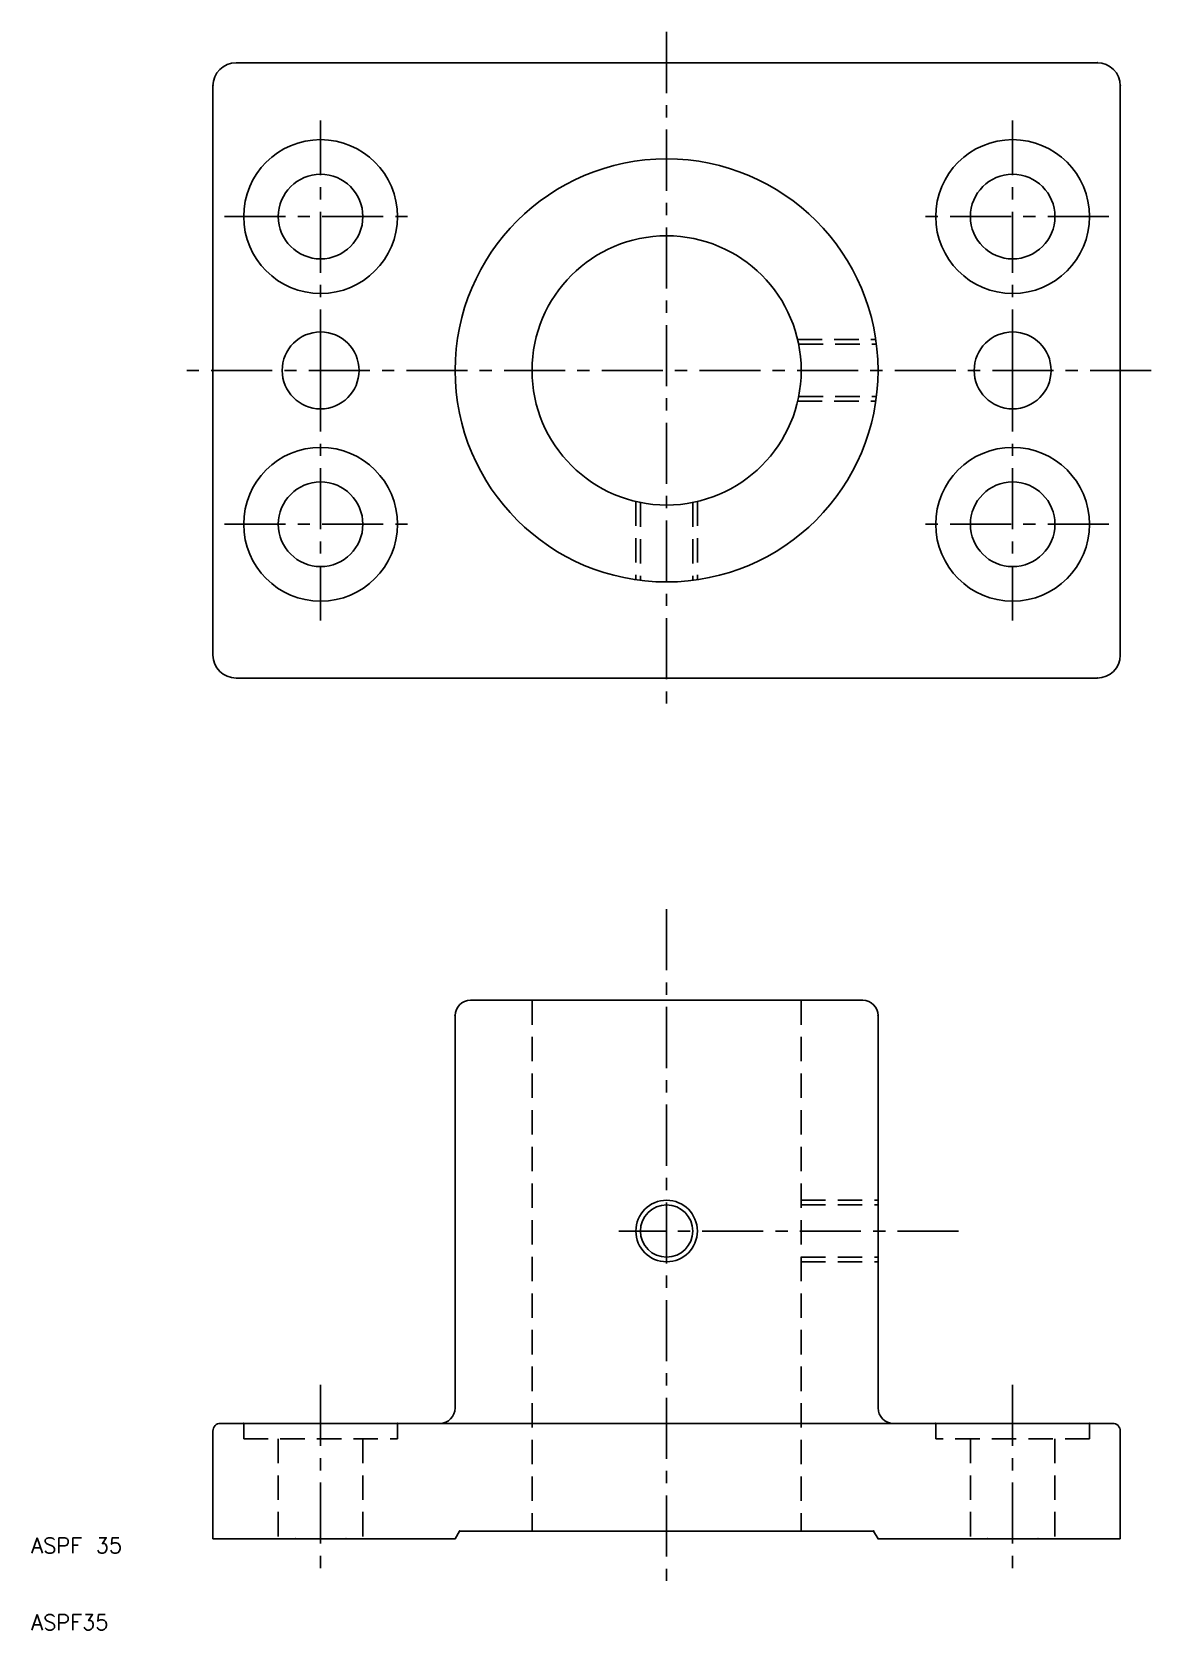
# Model space of a CAD drawing. Extents: x -33 to 113, y 34 to 242.
import ezdxf

# ---------------------------------------------------------------- set-up
doc = ezdxf.new("R2010")
doc.units = 0
doc.header["$LTSCALE"] = 0.25
doc.linetypes.add('CENTER', pattern=[50.8, 31.75, -6.35, 6.35, -6.35])
doc.linetypes.add('DASHED', pattern=[19.05, 12.7, -6.35])
doc.layers.get('0').update_dxf_attribs({"linetype": 'CONTINUOUS'})
doc.layers.add('CENTER', color=1, linetype='CENTER')
doc.styles.get("Standard").update_dxf_attribs({"font": 'txt.shx', "bigfont": 'extfont.shx'})

msp = doc.modelspace()

# ---------------------------------------------------------------- linework, layer by layer
for p, q in [((106, 237.88), (-6, 237.88)), ((-9, 234.88), (-9, 160.88)), ((109, 234.88), (109, 160.88)), ((106, 157.88), (-6, 157.88)), ((24.5, 116), (75.5, 116)), ((22.5, 114), (22.5, 63)), ((77.5, 114), (77.5, 63)), ((-8, 61), (20.5, 61)), ((20.5, 61), (72.2, 61)), ((72.2, 61), (89.2, 61)), ((108, 61), (79.5, 61)), ((-9, 60), (-9, 46)), ((109, 60), (109, 46)), ((-9, 46), (22.5, 46)), ((22.5, 46), (23.08, 47)), ((23.08, 47), (76.92, 47)), ((77.5, 46), (76.92, 47)), ((109, 46), (77.5, 46))]:
    msp.add_line(p, q)
at = {"color": 3, "linetype": 'DASHED'}
for p, q in [((67.04, 201.88), (77.21, 201.88)), ((67.17, 201.28), (77.29, 201.28)), ((67.04, 193.88), (77.21, 193.88)), ((67.17, 194.48), (77.29, 194.48)), ((46, 180.84), (46, 170.67)), ((54, 180.84), (54, 170.67)), ((46.6, 180.71), (46.6, 170.59)), ((53.4, 180.71), (53.4, 170.59)), ((32.5, 116), (32.5, 47)), ((67.5, 116), (67.5, 47)), ((67.5, 90), (77.5, 90)), ((67.5, 89.4), (77.5, 89.4)), ((67.5, 82.6), (77.5, 82.6)), ((67.5, 82), (77.5, 82)), ((-5, 61), (-5, 59)), ((15, 61), (15, 59)), ((85, 61), (85, 59)), ((105, 61), (105, 59)), ((-5, 59), (15, 59)), ((-0.5, 59), (-0.5, 46)), ((10.5, 59), (10.5, 46)), ((105, 59), (85, 59)), ((89.5, 59), (89.5, 46)), ((100.5, 59), (100.5, 46))]:
    msp.add_line(p, q, dxfattribs=at)
for centre, radius in [((5, 217.88), 10), ((95, 217.88), 10), ((50, 197.88), 27.5), ((5, 217.88), 5.5), ((95, 217.88), 5.5), ((50, 197.88), 17.5), ((5, 197.88), 5), ((95, 197.88), 5), ((5, 177.88), 10), ((95, 177.88), 10), ((5, 177.88), 5.5), ((95, 177.88), 5.5), ((50, 86), 3.4)]:
    msp.add_circle(centre, radius)
at = {"color": 3}
msp.add_circle((50, 86), 4, dxfattribs=at)
for centre, radius, start, end in [((-6, 234.88), 3, 90, 180), ((106, 234.88), 3, 0, 90), ((-6, 160.88), 3, 180, 270), ((106, 160.88), 3, 270, 0), ((24.5, 114), 2, 90, 180), ((75.5, 114), 2, 0, 90), ((20.5, 63), 2, 270, 0), ((79.5, 63), 2, 180, 270), ((-8, 60), 1, 90, 180), ((108, 60), 1, 0, 90)]:
    msp.add_arc(centre, radius, start, end)
for p in [(106, 237.88), (-9, 234.88), (109, 234.88), (106, 157.88), (22.5, 46), (23.08, 47), (76.92, 47), (77.5, 46)]:
    msp.add_point(p)
at = {"color": 3, "linetype": 'DASHED'}
for p in [(22.5, 114), (77.5, 114), (-5, 61), (-5, 61), (15, 61), (85, 61), (105, 61), (105, 61), (1.7, 46), (8.3, 46), (91.7, 46), (98.3, 46)]:
    msp.add_point(p, dxfattribs=at)
at = {"layer": 'CENTER', "color": 1, "linetype": 'CENTER'}
for p, q in [((50, 241.88), (50, 153.88)), ((5, 197.88), (5, 230.38)), ((95, 197.88), (95, 230.38)), ((-7.5, 217.88), (17.5, 217.88)), ((107.5, 217.88), (82.5, 217.88)), ((113, 197.88), (-13, 197.88)), ((5, 197.88), (5, 165.38)), ((95, 197.88), (95, 165.38)), ((-7.5, 177.88), (17.5, 177.88)), ((107.5, 177.88), (82.5, 177.88)), ((50, 127.83), (50, 39.83)), ((87.97, 86), (43.77, 86)), ((5, 66), (5, 41)), ((95, 66), (95, 41))]:
    msp.add_line(p, q, dxfattribs=at)

# ---------------------------------------------------------------- texts
for s, p in [('ASPF 35', (-32.62, 44.13)), ('ASPF35', (-32.62, 34.13))]:
    msp.add_text(s, height=2).set_placement(p)

doc.saveas('drawing.dxf')
